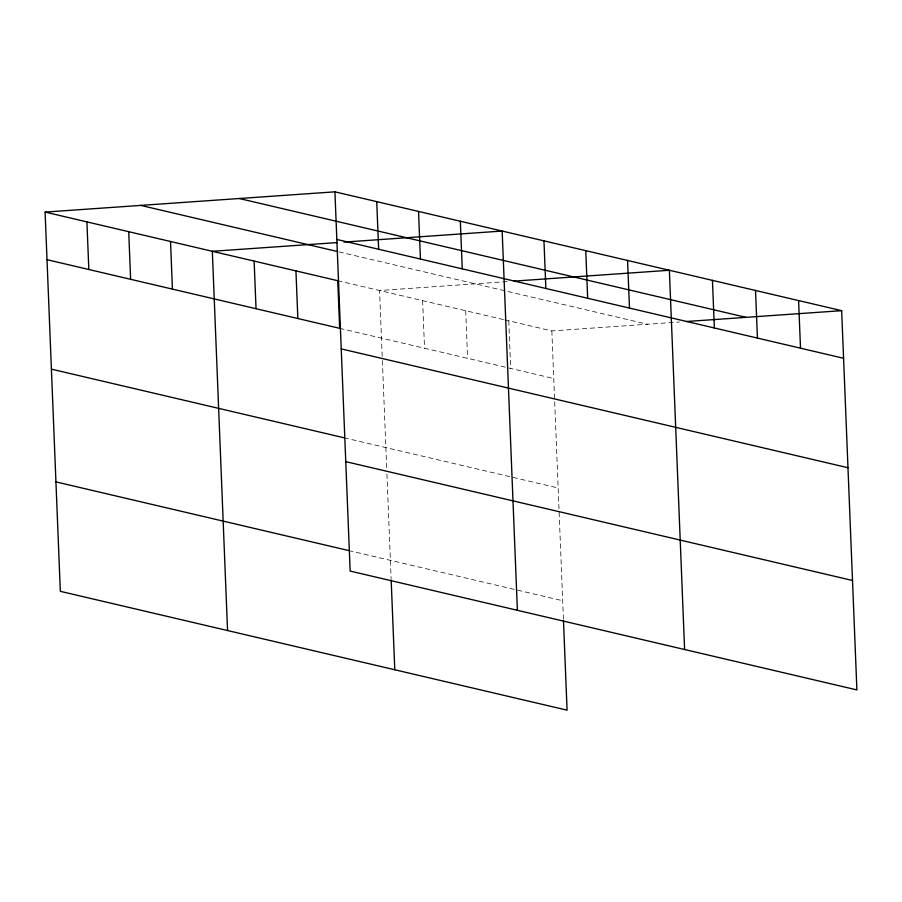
<?xml version="1.0" encoding="UTF-8"?>
<svg xmlns="http://www.w3.org/2000/svg" width="902" height="902" viewBox="0 0 902 902"><rect width="100%" height="100%" fill="white"/><g stroke="black" fill="none" stroke-linecap="round" stroke-linejoin="round"><path stroke-width="0.68" stroke-dasharray="4.51 3.38" d="M507.116 281.604L379.55 290.512L382.313 359.176M504.737 319.872L551.844 330.921L679.409 322.003M338.983 251.883L647.489 324.235M337.743 280.702L503.384 319.556M339.659 328.328L553.76 378.536M344.057 437.774L558.146 487.982M348.578 550.524L562.679 600.732M551.844 330.921L563.412 618.975M508.773 320.819L510.679 368.444M465.691 310.716L467.608 358.342M422.621 300.614L424.538 348.24M382.369 360.586L386.699 468.454M386.924 474.024L391.118 578.565"/><path stroke-width="1.35" d="M563.468 620.373L567.076 710.167L60.333 591.329L45.1 212.083L334.924 191.833L841.667 310.671L856.9 689.917L350.156 571.079L334.924 191.833M337.111 242.582L212.331 251.297L227.552 630.554M344.057 242.097L502.155 231.047L517.387 610.304M514.05 281.12L669.374 270.262L684.607 649.519M686.343 321.518L841.667 310.671M239.278 198.508L746.022 317.346M336.841 239.447L843.584 358.286M140.746 205.397L337.641 251.568M45.1 212.083L337.743 280.702L339.659 328.328L47.017 259.697M341.238 348.894L847.97 467.732M51.403 369.143L344.057 437.774M345.759 461.644L852.503 580.482M55.935 481.893L348.578 550.524M798.597 300.569L800.502 348.195M755.526 290.467L757.432 338.092M712.445 280.364L714.361 327.99M627.567 260.452L629.483 308.078M585.759 250.655L587.676 298.28M543.951 240.845L545.868 288.471M460.347 221.238L462.252 268.864M418.539 211.44L420.445 259.066M376.732 201.631L378.648 249.256M391.175 579.975L394.783 669.769M295.935 270.904L297.852 318.53M254.127 261.095L256.044 308.721M170.523 241.488L172.429 289.114M128.715 231.69L130.621 279.316M86.908 221.881L88.824 269.506"/></g></svg>
